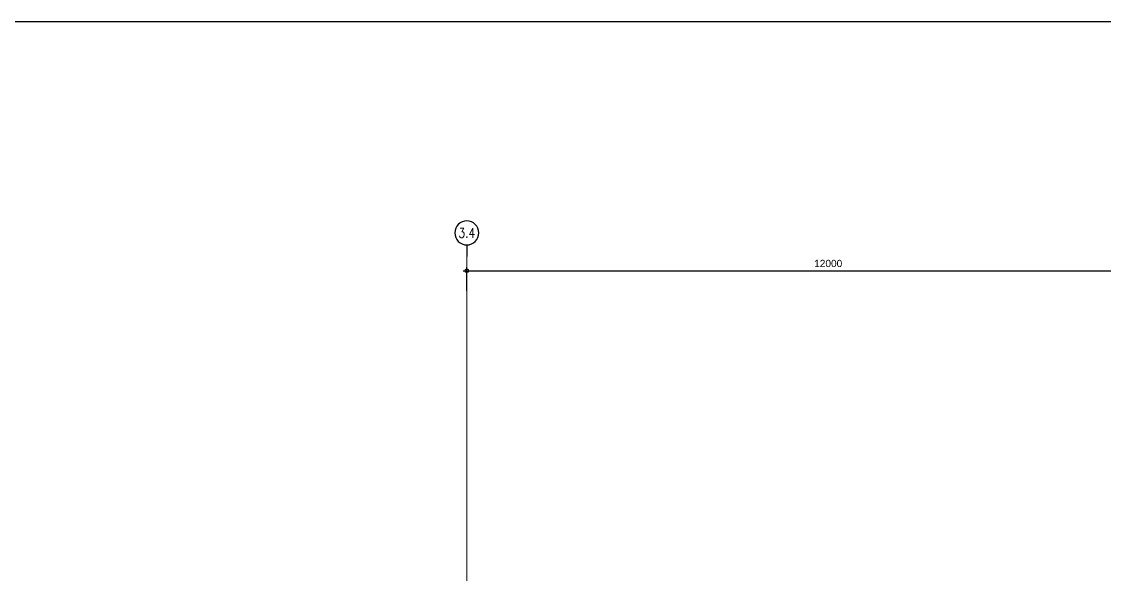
# Model space of a CAD drawing. Header units: millimetres. Extents: x 663313 to 1226001, y 1431724 to 1620898.
# Drawn here: x 663656.2 to 663674.17, y 1524740.33 to 1524749.5 of the extents above; entities that cross this region are included whole.
import ezdxf
from ezdxf.enums import TextEntityAlignment as Align

# ---------------------------------------------------------------- set-up
doc = ezdxf.new("R2010")
doc.units = ezdxf.units.MM
doc.linetypes.add('Grid Line', pattern=[22.225, 12.7, -3.175, 3.175, -3.175])
doc.layers.get('Defpoints').update_dxf_attribs({"color": 140})
doc.layers.add('000 - 0_HIDE_OBJ_FRAMING_DEF_SUB', color=1, linetype='Continuous', plot=False)
doc.layers.add('000 - D I M', color=1, linetype='Continuous')
doc.layers.add('DIM', color=1, linetype='Continuous')
doc.layers.add('S-GRID', color=1, linetype='Continuous', lineweight=9)
doc.styles.add('Arial', font='arial.ttf')
doc.styles.add('CKST2', font='romans.shx', dxfattribs={"width": 0.8, "height": 4})
doc.dimstyles.new('Dim - 40 - Cen', dxfattribs={"dimscale": 0.04, "dimtxt": 3, "dimasz": 1, "dimexe": 0, "dimexo": 2.5, "dimgap": 1.5, "dimtad": 1, "dimdec": 0, "dimlfac": 1000, "dimzin": 1, "dimdsep": 46, "dimtxsty": 'Arial', "dimblk": 'CEN1', "dimcen": 0.09, "dimclrd": 1, "dimclre": 49, "dimclrt": 3, "dimadec": 0, "dimazin": 0, "dimtfac": 1, "dimtdec": 0, "dimtix": 1, "dimtofl": 0, "dimtmove": 2, "dimatfit": 3, "dimfxl": 1, "dimtfill": 1, "dimtfillclr": 256, "dimtolj": 1, "dimtzin": 0, "dimarcsym": 0})

# ---------------------------------------------------------------- blocks, each defined once
blk = doc.blocks.new('grid2')
at = {"layer": '000 - 0_HIDE_OBJ_FRAMING_DEF_SUB'}
blk.add_line((0, -4.87), (0, 0), dxfattribs=at)
blk.add_circle((0, -9.87), 5, dxfattribs=at)
at = {"layer": '000 - 0_HIDE_OBJ_FRAMING_DEF_SUB', "style": 'CKST2', "width": 0.8}
blk.add_attdef('00', text='', height=4, dxfattribs=at).set_placement((0, -9.87), align=Align.MIDDLE_CENTER)
blk = doc.blocks.new('CEN1')
at = {"color": 1}
for p, q in [((1.5, 0), (-1.5, 0)), ((0, 1.5), (0, -1.5))]:
    blk.add_line(p, q, dxfattribs=at)
at = {"color": 3}
blk.add_circle((0, 0), 0.75, dxfattribs=at)
blk = doc.blocks.new('*D3965')
at = {"layer": '000 - D I M', "color": 49, "lineweight": -2, "transparency": 16777216}
for p, q in [((663663.587, 1524745.033), (663663.587, 1524745.368)), ((663675.587, 1524745.033), (663675.587, 1524745.368))]:
    blk.add_line(p, q, dxfattribs=at)
at = {"layer": '000 - D I M', "color": 1, "lineweight": -2, "transparency": 16777216}
blk.add_line((663663.627, 1524745.368), (663675.547, 1524745.368), dxfattribs=at)
at = {"layer": 'Defpoints', "color": 0, "transparency": 16777216}
for p in [(663675.587, 1524745.368), (663663.587, 1524744.933), (663675.587, 1524744.933)]:
    blk.add_point(p, dxfattribs=at)
at = {"layer": '000 - D I M', "color": 1, "lineweight": -2, "transparency": 16777216, "xscale": 0.04, "yscale": 0.04, "zscale": 0.04, "rotation": 180}
blk.add_blockref('CEN1', (663663.587, 1524745.368), dxfattribs=at)
at = {"layer": '000 - D I M', "color": 1, "lineweight": -2, "transparency": 16777216, "xscale": 0.04, "yscale": 0.04, "zscale": 0.04}
blk.add_blockref('CEN1', (663675.587, 1524745.368), dxfattribs=at)
at = {"layer": '000 - D I M', "color": 3, "transparency": 16777216, "insert": (663669.587, 1524745.489), "char_height": 0.12, "attachment_point": 5, "style": 'Arial', "bg_fill": 3, "box_fill_scale": 1.1, "bg_fill_color": 256, "bg_fill_true_color": 13158600, "bg_fill_transparency": 0}
blk.add_mtext('\\A1;12000', dxfattribs=at)

msp = doc.modelspace()

# ---------------------------------------------------------------- linework, layer by layer
at = {"layer": 'DIM', "color": 2}
msp.add_lwpolyline([(663562.8113, 1524749.5043), (663700.1369, 1524749.5043), (663700.1369, 1524710.7999), (663562.8113, 1524710.7999)], close=True, dxfattribs=at)
at = {"layer": 'S-GRID', "linetype": 'Grid Line'}
msp.add_line((663663.5866, 1524745.7243), (663663.5866, 1524734.1061), dxfattribs=at)

# ---------------------------------------------------------------- block references
ref = msp.add_blockref('grid2', (663663.5866, 1524745.6026), dxfattribs=dict(xscale=-0.04, yscale=0.04, zscale=0.04, rotation=180))
ref.add_attrib('00', '3.4', dxfattribs={"layer": '000 - 0_HIDE_OBJ_FRAMING_DEF_SUB', "height": 0.16, "style": 'CKST2', "width": 0.8}).set_placement((663663.5866, 1524745.9974), align=Align.MIDDLE_CENTER)

# ---------------------------------------------------------------- next in the draw order: dimensions: what is measured, and where the dimension line sits
at = {"layer": '000 - D I M'}
dim = msp.add_linear_dim(base=(663675.5866, 1524745.368), p1=(663663.5866, 1524744.9332), p2=(663675.5866, 1524744.9332), dimstyle='Dim - 40 - Cen', dxfattribs=at)
dim.commit()
dim.dimension.update_dxf_attribs({"geometry": '*D3965', "text_midpoint": (663669.5866, 1524745.4893)})

doc.saveas('drawing.dxf')
